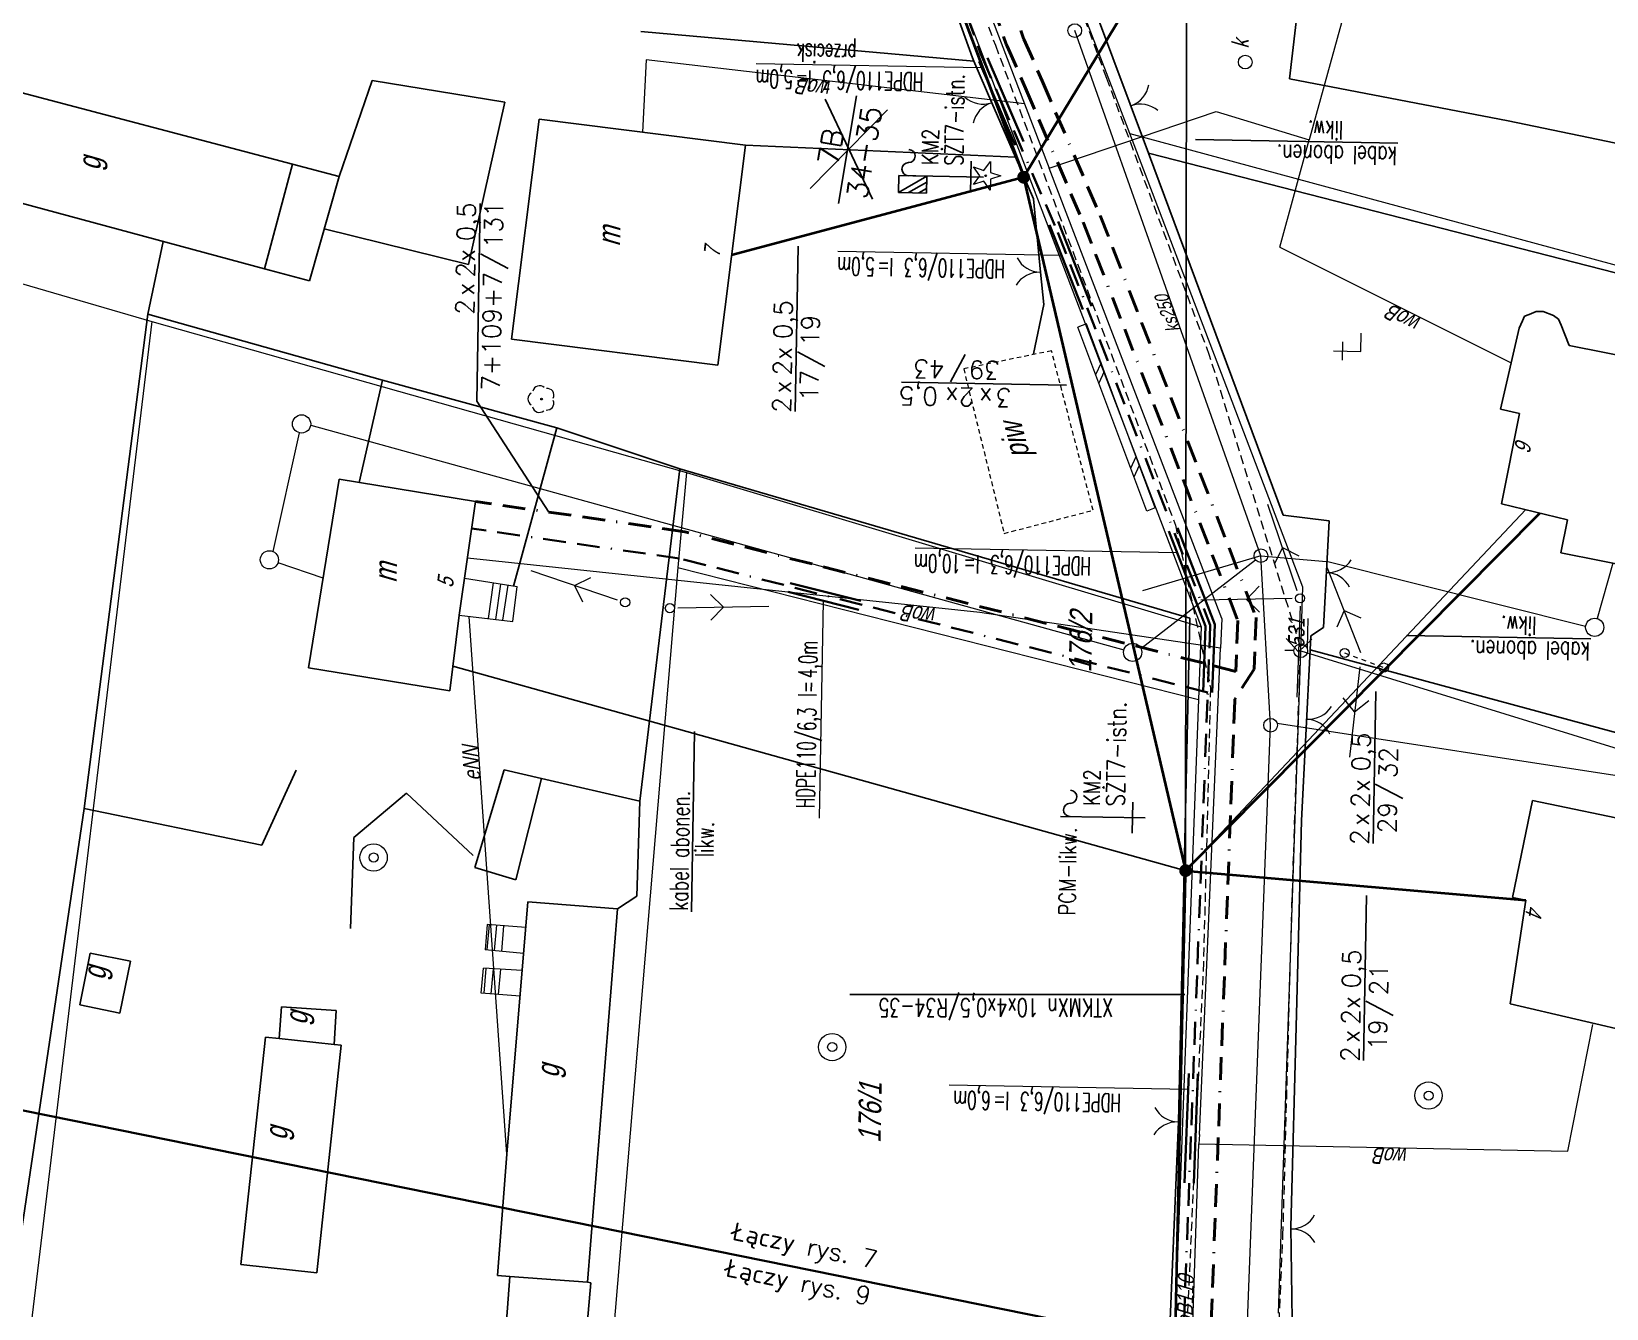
# Model space of a CAD drawing. Header units: millimetres. Extents: x 4848043 to 9699780, y 5827542 to 11659147.
# Drawn here: x 4849683.4 to 4849856.3, y 5829706.9 to 5829847.1 of the extents above; entities that cross this region are included whole.
import ezdxf
from ezdxf.enums import TextEntityAlignment as Align
from ezdxf.lldxf.tags import DXFTag

# ---------------------------------------------------------------- set-up
doc = ezdxf.new("R2010")
doc.units = ezdxf.units.MM
doc.header["$MEASUREMENT"] = 0
for name, pattern in [('0', [0]), ('BORDER', [1.75, 0.5, -0.25, 0.5, -0.25, 0, -0.25]), ('KOU', [1.5, 1, -0.5]), ('MSZ', [1, 0.5, -0.5]), ('SCH', [0]), ('UPE', [0]), ('UPW', [0]), ('WSQ', [0.85, 0.5, -0.35])]:
    doc.linetypes.add(name, pattern=pattern)
doc.layers.get('0').update_dxf_attribs({"lineweight": 18})
for name, color, linetype, lineweight in [('EADTD_T_0', 7, '0', 18), ('EBTPO_L_6', 9, '0', 18), ('EBUOA_T_1', 251, '0', 25), ('EBUPP_L_3', 6, '0', 25), ('EDZPD_L_0', 251, '0', 18), ('EDZTD_T_0', 7, '0', 25), ('SDRPK_L_1', 7, 'KOU', 18), ('SDRPT_L_6', 251, '0', 18), ('SZAPM_T_0', 251, '0', 18), ('SZNPM_T_0', 251, '0', 18), ('SZOPO_T_0', 251, '0', 18), ('SZZPZ_T_0', 251, '0', 15), ('TEL kable doziemne proj.', 32, 'BORDER', 30), ('TEL rury', 6, 'Continuous', 30), ('TEL rury opis', 6, 'Continuous', 20), ('TES kable doziemne proj.', 4, 'BORDER', 40), ('TES kable napow. proj.', 241, 'LIN_NAPOW_PROJ', 35), ('UEEOO_T_0', 251, '0', 18), ('UEEPA_L_2', 251, 'MSZ', 18), ('UEEPA_T_2', 251, '0', 18), ('UEEPON_L_0', 14, 'UPE', 18), ('UKKOA_T_3', 251, '0', 18), ('UKKOO_T_2', 7, '0', 18), ('UKKPA_T_4', 251, '0', 18), ('UKKPOR_L_0', 36, '0', 18), ('UTTPA_T_2', 34, '0', 18), ('UWWOO_T_0', 251, '0', 18), ('UWWPA_T_0', 251, '0', 18), ('UWWPO_L_0', 162, 'UPW', 18), ('WUKPS_L_2', 251, '0', 18)]:
    doc.layers.add(name, color=color, linetype=linetype, lineweight=lineweight)
doc.layers.add('Kanaliza', color=36, linetype='DASHEDX2', lineweight=18, plot=False)
doc.layers.add('RYS layout', color=7, linetype='Continuous', lineweight=30, plot=False)
for name, color, linetype in [('NR-RYS @ 1', 7, 'Continuous'), ('SZOPO_L_0', 251, 'BGS'), ('TES kable napow. likw.', 9, 'LIN_NAPOW_LIKW'), ('TES opisy kabli abon.', 30, 'Continuous'), ('TES opisy kabli rozdz.', 30, 'Continuous'), ('TES opisy zakończeń', 30, 'Continuous'), ('TES rury', 6, 'Continuous'), ('TES zakończenia likwidowane', 9, 'Continuous')]:
    doc.layers.add(name, color=color, linetype=linetype)
doc.styles.add('ROMANS', font='simplex.shx')
doc.styles.add('SIMPLEX', font='simplex.shx', dxfattribs={"width": 0.8, "height": 1.5})
doc.styles.add('Simplex2', font='simplex.shx', dxfattribs={"width": 0.7})
doc.styles.get("Standard").update_dxf_attribs({"font": 'txt', "width": 0.8, "oblique": 15})
doc.linetypes.add('BGS', pattern='A,2.5,[133,ltypeshp.shx,S=0.2,R=0,X=0,Y=0],2.5', length=5)
tags = doc.linetypes.add('DASHEDX2', pattern=[38.1, 25.4, -12.7]).pattern_tags.tags
tags[6:7] = [DXFTag(74, 4), DXFTag(75, 0), DXFTag(340, '0'), DXFTag(46, 1.0), DXFTag(50, 0.0), DXFTag(44, 0.0), DXFTag(45, 0.0)]
tags[4:5] = [DXFTag(74, 4), DXFTag(75, 0), DXFTag(340, '0'), DXFTag(46, 1.0), DXFTag(50, 0.0), DXFTag(44, 0.0), DXFTag(45, 0.0)]
doc.linetypes.add('LIN_NAPOW_LIKW', pattern='A,0.0001,[131,ltypeshp.shx,S=0.1,R=20,X=0.34023,Y=-0.12817],-0.1,[131,ltypeshp.shx,S=0.1,R=200,X=0.35977,Y=0.12817],-0.3,[135,l_napow.shx,S=0.1,R=0,X=-0.4,Y=0],-0.2,[135,l_napow.shx,S=0.1,R=180,X=0.2,Y=0],-0.2', length=0.8001)
doc.linetypes.add('LIN_NAPOW_PROJ', pattern='A,0.0001,-0.4,[136,l_napow.shx,S=0.1,R=0,X=-0.4,Y=0],-0.2,[137,l_napow.shx,S=0.1,R=0,X=-0.2,Y=0],-0.2', length=0.8001)

# ---------------------------------------------------------------- blocks, each defined once
blk = doc.blocks.new('KRZ')
at = {"color": 0}
for p, q in [((-0.5, 1), (0.5, 1)), ((0, 1.5), (0, 0)), ((0, 0), (1, 0))]:
    blk.add_line(p, q, dxfattribs=at)
blk = doc.blocks.new('OSM')
at = {"color": 0}
blk.add_line((0, 0.375), (0, 0.875), dxfattribs=at)
blk.add_circle((0, 0), 0.375, dxfattribs=at)
blk = doc.blocks.new('BGB')
at = {"color": 0}
for centre, start, end in [((-1.5, 0.021), 0, 60.404), ((1.5, 0.021), 120, 180.404)]:
    blk.add_arc(centre, 1.5, start, end, dxfattribs=at)
blk = doc.blocks.new('DIG')
at = {"color": 0}
for p, q in [((-0.78225, -0.26495), (-0.3012, 0.09375)), ((-0.4937, 0.6621), (-0.0039, 0.31545)), ((-0.3012, 0.09375), (-0.4937, 0.6621)), ((-0.0039, 0.31545), (0.4771, 0.67415)), ((0.4771, 0.67415), (0.2988, 0.1012)), ((0.2988, 0.1012), (0.7886, -0.24545)), ((-0.18225, -0.2575), (-0.78225, -0.26495)), ((0.01025, -0.82585), (-0.18225, -0.2575)), ((0.1886, -0.2529), (0.01025, -0.82585)), ((0.7886, -0.24545), (0.1886, -0.2529))]:
    blk.add_line(p, q, dxfattribs=at)
blk.add_circle((0, 0), 0.045, dxfattribs=at)
blk = doc.blocks.new('DLI')
at = {"color": 0}
blk.add_circle((0, 0), 0.045, dxfattribs=at)
for centre, start, end in [((-0.357, 0.116), 102.488, 221.918), ((0, 0.375), 30.487, 149.918), ((0.357, 0.116), -41.514, 77.916), ((-0.22, -0.303), 174.489, 293.916), ((0.22, -0.303), -113.512, 5.915)]:
    blk.add_arc(centre, 0.375, start, end, dxfattribs=at)
blk = doc.blocks.new('SLS')
at = {"color": 0}
blk.add_circle((0, 0), 0.25, dxfattribs=at)
blk.add_circle((0, 0), 0.25, dxfattribs=at)
blk = doc.blocks.new('PNN')
at = {"color": 0}
for p, q in [((0.4395, 0.01539), (5.4395, 0.01539)), ((2.9395, 0.01539), (2.2324, 0.72249)), ((2.9395, 0.01539), (2.2324, -0.69171))]:
    blk.add_line(p, q, dxfattribs=at)
blk = doc.blocks.new('UKK')
at = {"color": 0}
blk.add_circle((0, 0), 0.375, dxfattribs=at)
blk = doc.blocks.new('STD')
at = {"color": 0}
for radius in [0.75, 0.25]:
    blk.add_circle((0, 0), radius, dxfattribs=at)
blk = doc.blocks.new('KB-IWP')
at = {"style": 'SIMPLEX'}
for p in [(-1.218, 0.25), (0.637, 0.25)]:
    blk.add_text('x', height=1, dxfattribs=at).set_placement(p, align=Align.RIGHT)
for tag, p in [('POJ-KAB', (-2.134, 0.25)), ('DL-KAB', (-0.618, -1.25))]:
    blk.add_attdef(tag, text='', height=1, dxfattribs=at).set_placement(p, align=Align.RIGHT)
for tag, p in [('KONS-KAB', (-0.519, 0.25)), ('SR-ZYL', (2.116, 0.25)), ('SEP', (-0.022, -1.25))]:
    blk.add_attdef(tag, text='', height=1, dxfattribs=at).set_placement(p, align=Align.CENTER)
at = {"style": 'SIMPLEX', "flags": 1}
blk.add_attdef('TYP-KAB', text='', height=0.5, dxfattribs=at).set_placement((-6.017, 0.25), align=Align.RIGHT)
blk.add_attdef('REJ-SZAF', (6.387, 0.25), '', height=0.5, dxfattribs=at)
at = {"style": 'SIMPLEX'}
blk.add_attdef('DL-MON', (0.697, -1.25), '', height=1, dxfattribs=at)
blk = doc.blocks.new('OB')
at = {"style": 'ROMANS', "width": 0.6}
blk.add_text('l=', height=2, dxfattribs=at).set_placement((9.86, 0.18))
for tag, p in [('OB_TYP', (8.68, 0.18)), ('OB_SW', (11.54, -2.76))]:
    blk.add_attdef(tag, text='', height=2, dxfattribs=at).set_placement(p, align=Align.RIGHT)
blk.add_attdef('OB_DL', (11.91, 0.18), '', height=2, dxfattribs=at)
blk = doc.blocks.new('KBR-ZP2')
blk.add_line((-4, 2), (4, 2))
at = {"style": 'SIMPLEX'}
for tag, p in [('REJ-SZAF', (0, 2.5)), ('NR-ZAK', (0, 0))]:
    blk.add_attdef(tag, text='', height=1.5, dxfattribs=at).set_placement(p, align=Align.CENTER)

msp = doc.modelspace()

# ---------------------------------------------------------------- hatches: boundary and pattern name
at = {"layer": 'UTTPA_T_2', "linetype": 'LIN_NAPOW_LIKW'}
h = msp.add_hatch(color=140, dxfattribs=at)
h.paths.add_polyline_path([(4849791.66, 5829831.35, 0.215792), (4849791.7, 5829830.77), (4849792.32, 5829831.1), (4849792.68, 5829830.5, 0.170354), (4849792.98, 5829830.86, 1)])
h.paths.add_polyline_path([(4849792.32, 5829831.1), (4849791.7, 5829830.77, 0.427671), (4849792.68, 5829830.5)])
h = msp.add_hatch(color=140, dxfattribs=at)
h.paths.add_polyline_path([(4849791.77, 5829831.27, 0.215792), (4849791.8, 5829830.83), (4849792.28, 5829831.08), (4849792.56, 5829830.62, 0.170354), (4849792.78, 5829830.89, 1)])
h.paths.add_polyline_path([(4849792.28, 5829831.08), (4849791.8, 5829830.83, 0.427671), (4849792.56, 5829830.62)])
h = msp.add_hatch(color=140, dxfattribs=at)
h.paths.add_polyline_path([(4849809.44, 5829755.22, 0.215792), (4849809.48, 5829754.64), (4849810.1, 5829754.97), (4849810.46, 5829754.37, 0.170354), (4849810.76, 5829754.73, 1)])
h.paths.add_polyline_path([(4849810.1, 5829754.97), (4849809.48, 5829754.64, 0.427671), (4849810.46, 5829754.37)])
h = msp.add_hatch(color=140, dxfattribs=at)
h.paths.add_polyline_path([(4849809.56, 5829755.14, 0.215792), (4849809.59, 5829754.7), (4849810.06, 5829754.95), (4849810.34, 5829754.49, 0.170354), (4849810.57, 5829754.76, 1)])
h.paths.add_polyline_path([(4849810.06, 5829754.95), (4849809.59, 5829754.7, 0.427671), (4849810.34, 5829754.49)])

# ---------------------------------------------------------------- linework, layer by layer
at = {"layer": 'EBTPO_L_6', "linetype": 'SCH'}
for p, q in [((4849730.94, 5829787.07), (4849736.73, 5829786.15)), ((4849734.11, 5829786.58), (4849733.54, 5829782.65)), ((4849734.91, 5829786.44), (4849734.34, 5829782.55)), ((4849735.69, 5829786.33), (4849735.12, 5829782.46)), ((4849736.26, 5829782.32), (4849736.73, 5829786.15)), ((4849730.37, 5829783.02), (4849736.26, 5829782.32)), ((4849733.44, 5829749.06), (4849733.22, 5829746.29)), ((4849737.68, 5829748.71), (4849733.44, 5829749.06)), ((4849733.45, 5829746.26), (4849733.68, 5829749.04)), ((4849734.25, 5829746.19), (4849734.48, 5829748.98)), ((4849735.05, 5829746.11), (4849735.28, 5829748.91)), ((4849737.43, 5829745.89), (4849733.22, 5829746.29)), ((4849732.79, 5829741.53), (4849733.02, 5829744.25)), ((4849737.28, 5829744.01), (4849733.02, 5829744.25)), ((4849733.28, 5829744.24), (4849733.05, 5829741.51)), ((4849734.08, 5829744.19), (4849733.85, 5829741.43)), ((4849734.88, 5829744.16), (4849734.65, 5829741.38)), ((4849737.04, 5829741.18), (4849732.79, 5829741.53))]:
    msp.add_line(p, q, dxfattribs=at)
at = {"layer": 'EBUPP_L_3', "linetype": '0'}
for p, q in [((4849673.45, 5829842.71), (4849712.07, 5829832.54)), ((4849739.14, 5829837.49), (4849736.09, 5829813.34)), ((4849761.8, 5829834.63), (4849739.14, 5829837.49)), ((4849758.75, 5829810.48), (4849761.8, 5829834.63)), ((4849708.99, 5829821.05), (4849712.07, 5829832.54)), ((4849717.19, 5829831.18), (4849712.07, 5829832.54)), ((4849670.58, 5829831.42), (4849708.99, 5829821.05)), ((4849713.92, 5829819.72), (4849717.19, 5829831.18)), ((4849713.92, 5829819.72), (4849708.99, 5829821.05)), ((4849848.58, 5829816.38), (4849847.82, 5829816.05)), ((4849849.36, 5829816.36), (4849848.58, 5829816.38)), ((4849850.5, 5829815.92), (4849849.36, 5829816.36)), ((4849846.71, 5829814.53), (4849844.65, 5829805.65)), ((4849847.07, 5829815.34), (4849846.71, 5829814.53)), ((4849847.3, 5829815.86), (4849847.07, 5829815.34)), ((4849847.82, 5829816.05), (4849847.3, 5829815.86)), ((4849851.05, 5829815.53), (4849850.5, 5829815.92)), ((4849851.32, 5829814.85), (4849851.05, 5829815.53)), ((4849851.72, 5829813.82), (4849851.32, 5829814.85)), ((4849736.09, 5829813.34), (4849758.75, 5829810.48)), ((4849852.2, 5829812.63), (4849851.72, 5829813.82)), ((4849869.96, 5829809.09), (4849852.2, 5829812.63)), ((4849844.65, 5829805.65), (4849846.74, 5829805.17)), ((4849846.74, 5829805.17), (4849844.79, 5829795.26)), ((4849717.17, 5829797.94), (4849713.82, 5829777.22)), ((4849732.17, 5829795.51), (4849717.17, 5829797.94)), ((4849730.37, 5829783.02), (4849732.17, 5829795.51)), ((4849844.79, 5829795.26), (4849852.02, 5829793.49)), ((4849852.02, 5829793.49), (4849851.29, 5829789.86)), ((4849851.29, 5829789.86), (4849865.54, 5829787.03)), ((4849729.34, 5829774.7), (4849730.37, 5829783.02)), ((4849713.82, 5829777.22), (4849729.34, 5829774.7)), ((4849848.19, 5829762.66), (4849845.98, 5829752.03)), ((4849870.92, 5829757.91), (4849848.19, 5829762.66)), ((4849737.91, 5829751.56), (4849735.6, 5829723.84)), ((4849747.74, 5829750.77), (4849737.91, 5829751.56)), ((4849744.43, 5829709.78), (4849747.74, 5829750.77)), ((4849847.45, 5829751.73), (4849845.73, 5829740.36)), ((4849845.98, 5829752.03), (4849847.45, 5829751.73)), ((4849688.72, 5829740.22), (4849689.86, 5829745.92)), ((4849689.86, 5829745.92), (4849694.27, 5829745.04)), ((4849693.12, 5829739.34), (4849694.27, 5829745.04)), ((4849688.72, 5829740.22), (4849693.12, 5829739.34)), ((4849845.73, 5829740.36), (4849867.22, 5829735.29)), ((4849710.84, 5829740.02), (4849710.6, 5829736.53)), ((4849716.87, 5829739.62), (4849710.84, 5829740.02)), ((4849716.63, 5829735.88), (4849716.87, 5829739.62)), ((4849709.1, 5829736.69), (4849706.41, 5829711.72)), ((4849709.1, 5829736.69), (4849710.6, 5829736.53)), ((4849716.63, 5829735.88), (4849710.6, 5829736.53)), ((4849714.72, 5829710.83), (4849717.41, 5829735.81)), ((4849717.41, 5829735.81), (4849716.63, 5829735.88)), ((4849735.6, 5829723.84), (4849734.56, 5829710.52)), ((4849706.41, 5829711.72), (4849714.72, 5829710.83)), ((4849734.56, 5829710.52), (4849735.94, 5829710.41)), ((4849735.94, 5829710.41), (4849734.94, 5829697.23)), ((4849744.43, 5829709.78), (4849735.94, 5829710.41)), ((4849743.65, 5829696.37), (4849744.8, 5829709.73)), ((4849744.8, 5829709.73), (4849744.43, 5829709.78))]:
    msp.add_line(p, q, dxfattribs=at)
at = {"layer": 'EDZPD_L_0', "linetype": '0'}
for p, q in [((4849803.97, 5829835.9), (4849794.6, 5829860.37)), ((4849783.31, 5829856.31), (4849811.8, 5829781.75)), ((4849803.97, 5829835.9), (4849911.41, 5829806.82)), ((4849814.32, 5829808.79), (4849803.97, 5829835.9)), ((4849666.31, 5829824.09), (4849696.64, 5829815.27)), ((4849696.64, 5829815.27), (4849668.34, 5829580.38)), ((4849696.64, 5829815.27), (4849755.31, 5829798.68)), ((4849822.98, 5829786.11), (4849814.32, 5829808.79)), ((4849755.31, 5829798.68), (4849754.35, 5829788.25)), ((4849755.31, 5829798.68), (4849811.8, 5829781.75)), ((4849754.35, 5829788.25), (4849745.48, 5829682.68)), ((4849754.35, 5829788.25), (4849811.5, 5829773.77)), ((4849822.74, 5829779.11), (4849822.98, 5829786.11)), ((4849811.8, 5829781.75), (4849811.5, 5829773.77)), ((4849820.28, 5829706.39), (4849822.74, 5829779.11)), ((4849822.74, 5829779.11), (4849905.61, 5829753.53)), ((4849811.5, 5829773.77), (4849807.37, 5829664.47))]:
    msp.add_line(p, q, dxfattribs=at)
at = {"layer": 'Kanaliza', "ltscale": 0.1}
for p, q in [((4849709.94, 5829790.01), (4849712.85, 5829803.04)), ((4849714.06, 5829803.9), (4849803.32, 5829779.2)), ((4849715.42, 5829787.1), (4849710.48, 5829788.77)), ((4849805.2, 5829779.36), (4849817.77, 5829789.09)), ((4849854.01, 5829781.77), (4849825.55, 5829788.92)), ((4849857.01, 5829788.73), (4849855.28, 5829782.64)), ((4849820.14, 5829771.16), (4849864.63, 5829764.3))]:
    msp.add_line(p, q, dxfattribs=at)
for centre in [(4849713.06, 5829804.02), (4849709.53, 5829789.1), (4849855.01, 5829781.68), (4849804.29, 5829778.94)]:
    msp.add_circle(centre, 1, dxfattribs=at)
at = {"layer": 'RYS layout'}
msp.add_lwpolyline([(4849812.06, 5829411.56), (4849214.23, 5829532.82), (4849270.89, 5829812.13), (4849868.72, 5829690.87)], close=True, dxfattribs=at)
at = {"layer": 'SDRPK_L_1', "linetype": 'KOU'}
for p, q in [((4849780.57, 5829868.68), (4849789.22, 5829845.6)), ((4849801.45, 5829841.96), (4849792.92, 5829864.98)), ((4849789.22, 5829845.6), (4849796.13, 5829827.2)), ((4849812.73, 5829811.54), (4849801.45, 5829841.96)), ((4849796.13, 5829827.2), (4849808.98, 5829792.92)), ((4849822.72, 5829779.55), (4849812.73, 5829811.54)), ((4849808.98, 5829792.92), (4849812.84, 5829775.03)), ((4849821.77, 5829751.03), (4849822.72, 5829779.55)), ((4849812.84, 5829775.03), (4849812.06, 5829744.88)), ((4849820.79, 5829714.9), (4849821.77, 5829751.03)), ((4849812.06, 5829744.88), (4849809.98, 5829699.05)), ((4849818.04, 5829653), (4849820.79, 5829714.9))]:
    msp.add_line(p, q, dxfattribs=at)
at = {"layer": 'SDRPT_L_6', "linetype": '0'}
for p, q in [((4849799.21, 5829815), (4849798.27, 5829814.66)), ((4849805.83, 5829794.44), (4849798.27, 5829814.66)), ((4849806.77, 5829794.8), (4849799.21, 5829815)), ((4849800.82, 5829810.71), (4849800.21, 5829809.42)), ((4849801.16, 5829809.78), (4849800.58, 5829808.49)), ((4849804.65, 5829800.42), (4849804.07, 5829799.13)), ((4849805.02, 5829799.47), (4849804.43, 5829798.18)), ((4849806.77, 5829794.8), (4849805.83, 5829794.44))]:
    msp.add_line(p, q, dxfattribs=at)
at = {"layer": 'SZOPO_L_0', "linetype": 'BGS'}
for p, q in [((4849786.71, 5829844.21), (4849779.09, 5829865.37)), ((4849800.11, 5829849.59), (4849806.01, 5829833.76)), ((4849822.49, 5829850.37), (4849821.5, 5829841.9)), ((4849786.87, 5829843.86), (4849750.32, 5829847.1)), ((4849786.71, 5829844.21), (4849786.87, 5829843.86)), ((4849788.84, 5829839.29), (4849786.87, 5829843.86)), ((4849720.82, 5829841.74), (4849717.19, 5829831.18)), ((4849735.38, 5829839.36), (4849720.82, 5829841.74)), ((4849821.5, 5829841.9), (4849845.5, 5829837.3)), ((4849731.4, 5829821.51), (4849735.38, 5829839.36)), ((4849788.84, 5829839.29), (4849791.42, 5829833.32)), ((4849845.5, 5829837.3), (4849880.25, 5829830.07)), ((4849791.42, 5829833.32), (4849761.8, 5829834.63)), ((4849806.01, 5829833.76), (4849879.09, 5829815.01)), ((4849820.82, 5829794.01), (4849806.01, 5829833.76)), ((4849793.42, 5829828.72), (4849791.42, 5829833.32)), ((4849794.19, 5829820.67), (4849793.42, 5829828.72)), ((4849715.55, 5829825.45), (4849731.4, 5829821.51)), ((4849696.18, 5829816.08), (4849697.86, 5829824.05)), ((4849794.53, 5829817.12), (4849794.19, 5829820.67)), ((4849793.41, 5829811.72), (4849794.53, 5829817.12)), ((4849696.18, 5829816.08), (4849689.19, 5829761.79)), ((4849721.95, 5829808.82), (4849696.18, 5829816.08)), ((4849719.39, 5829797.58), (4849721.95, 5829808.82)), ((4849721.95, 5829808.82), (4849741.08, 5829803.59)), ((4849741.08, 5829803.59), (4849736.33, 5829786.22)), ((4849741.08, 5829803.59), (4849754.6, 5829799.09)), ((4849754.6, 5829799.09), (4849750.21, 5829762.6)), ((4849810.56, 5829782.69), (4849754.6, 5829799.09)), ((4849820.82, 5829794.01), (4849825.85, 5829793.38)), ((4849825.85, 5829793.38), (4849825.22, 5829781.67)), ((4849809.31, 5829727.38), (4849810.56, 5829782.69)), ((4849825.22, 5829781.67), (4849823.85, 5829780.75)), ((4849823.85, 5829780.75), (4849823.76, 5829779.21)), ((4849822.82, 5829760.49), (4849823.76, 5829779.21)), ((4849877.29, 5829764.7), (4849823.76, 5829779.21)), ((4849708.7, 5829757.78), (4849712.48, 5829766.02)), ((4849735.31, 5829766.03), (4849732.08, 5829755.31)), ((4849735.31, 5829766.03), (4849739.41, 5829765.1)), ((4849736.59, 5829753.95), (4849739.41, 5829765.1)), ((4849750.21, 5829762.6), (4849739.41, 5829765.1)), ((4849724.58, 5829763.46), (4849718.81, 5829758.62)), ((4849731.9, 5829756.65), (4849724.58, 5829763.46)), ((4849689.19, 5829761.79), (4849681.84, 5829712.2)), ((4849689.19, 5829761.79), (4849708.7, 5829757.78)), ((4849750.21, 5829762.6), (4849749.88, 5829752.15)), ((4849822.26, 5829739.23), (4849822.82, 5829760.49)), ((4849718.81, 5829758.62), (4849718.45, 5829748.63)), ((4849732.08, 5829755.31), (4849736.59, 5829753.95)), ((4849749.88, 5829752.15), (4849747.74, 5829750.77)), ((4849821.65, 5829715.86), (4849822.26, 5829739.23)), ((4849806.74, 5829666.08), (4849809.31, 5829727.38)), ((4849821.89, 5829699.14), (4849821.65, 5829715.86))]:
    msp.add_line(p, q, dxfattribs=at)
at = {"layer": 'TEL kable doziemne proj.', "ltscale": 5}
for p, q in [((4849754.54, 5829789.24), (4849731.74, 5829792.53)), ((4849812.53, 5829774.54), (4849754.54, 5829789.24))]:
    msp.add_line(p, q, dxfattribs=at)
msp.add_lwpolyline([(4849758.82, 5830105.86), (4849761.98, 5830070.02), (4849762.74, 5830031.92), (4849760.55, 5829991.36), (4849759.85, 5829948.54), (4849759.65, 5829936.04), (4849762.24, 5829916.53), (4849763.8, 5829910.92), (4849766.2, 5829902.76), (4849773.98, 5829882.44), (4849780.03, 5829865.7), (4849787.64, 5829844.58), (4849787.78, 5829844.27), (4849789.76, 5829839.68), (4849796.09, 5829825.02), (4849812.81, 5829781.91), (4849812.5, 5829773.73), (4849808.37, 5829664.43), (4849807.21, 5829633.88), (4849805.61, 5829599.46), (4849803.41, 5829552), (4849814.43, 5829548.99)], dxfattribs=at)
at = {"layer": 'TEL rury'}
for p, q in [((4849788.35, 5829844.21), (4849792.31, 5829835.03)), ((4849787.43, 5829843.81), (4849791.4, 5829834.63)), ((4849798.82, 5829816.58), (4849795.17, 5829825.89)), ((4849799.76, 5829816.95), (4849796.1, 5829826.25)), ((4849812.3, 5829781.83), (4849808.26, 5829792.25)), ((4849813.31, 5829782), (4849809.2, 5829792.61)), ((4849766.46, 5829785.57), (4849774.22, 5829783.61)), ((4849766.71, 5829786.54), (4849774.46, 5829784.58)), ((4849812.03, 5829774.56), (4849812.3, 5829781.83)), ((4849813.03, 5829774.52), (4849813.31, 5829782)), ((4849809.99, 5829720.71), (4849810.45, 5829732.7)), ((4849810.99, 5829720.67), (4849811.45, 5829732.67))]:
    msp.add_line(p, q, dxfattribs=at)
at = {"layer": 'TEL rury opis'}
for p, q in [((4849787.74, 5829843.1), (4849762.97, 5829843.54)), ((4849796.49, 5829822.52), (4849771.93, 5829822.96)), ((4849809.19, 5829789.85), (4849780.4, 5829790.37)), ((4849769.91, 5829760.72), (4849770.34, 5829784.59)), ((4849810.38, 5829730.95), (4849784.14, 5829731.42))]:
    msp.add_line(p, q, dxfattribs=at)
at = {"layer": 'TES kable doziemne proj.', "ltscale": 5}
for points in [[(4849767.15, 5829898.3), (4849776.07, 5829885.38), (4849776.79, 5829883.49), (4849782.85, 5829866.72), (4849790.42, 5829845.71), (4849790.53, 5829845.48), (4849792.52, 5829840.87), (4849798.86, 5829826.16), (4849815.83, 5829782.42), (4849815.62, 5829776.85), (4849755.13, 5829792.18), (4849732.17, 5829795.5)], [(4849774.84, 5829893.19), (4849774.84, 5829893.19), (4849778.67, 5829884.19), (4849784.73, 5829867.4), (4849792.28, 5829846.45), (4849792.36, 5829846.28), (4849794.35, 5829841.67), (4849800.72, 5829826.91), (4849817.84, 5829782.76), (4849817.63, 5829777.1)], [(4849817.63, 5829777.1), (4849815.5, 5829773.79), (4849815.5, 5829773.62), (4849811.36, 5829664.32), (4849810.21, 5829633.75), (4849808.6, 5829599.32), (4849806.15, 5829546.22), (4849793.68, 5829548.4)]]:
    msp.add_lwpolyline(points, dxfattribs=at)
at = {"layer": 'TES kable napow. likw.', "ltscale": 4}
for p, q in [((4849792.14, 5829831.57), (4849767.05, 5829898.25)), ((4849809.99, 5829755.46), (4849792.43, 5829830.62))]:
    msp.add_line(p, q, dxfattribs=at)
at = {"layer": 'TES kable napow. likw.', "ltscale": 5}
for p, q in [((4849810.1, 5829754.97), (4849810.21, 5829853.55)), ((4849810.45, 5829755.34), (4849847.46, 5829794.61)), ((4849809.62, 5829755.11), (4849729.68, 5829777.41))]:
    msp.add_line(p, q, dxfattribs=at)
at = {"layer": 'TES kable napow. likw.', "ltscale": 4.5}
msp.add_line((4849808.32, 5829674.18), (4849810.09, 5829754.47), dxfattribs=at)
at = {"layer": 'TES kable napow. proj.', "ltscale": 5}
for p, q in [((4849767.05, 5829898.26), (4849792.2, 5829831.59)), ((4849792.58, 5829831.53), (4849806.48, 5829854.51)), ((4849791.84, 5829830.98), (4849760.27, 5829822.55)), ((4849792.43, 5829830.62), (4849809.99, 5829755.46)), ((4849810.1, 5829754.97), (4849849, 5829794.23)), ((4849808.32, 5829674.18), (4849810.09, 5829754.47)), ((4849810.6, 5829754.93), (4849847.45, 5829751.73))]:
    msp.add_line(p, q, dxfattribs=at)
at = {"layer": 'TES opisy kabli rozdz.'}
for p, q in [((4849732.68, 5829828.23), (4849732.3, 5829806.51)), ((4849767.57, 5829823.52), (4849767.24, 5829805.4)), ((4849778.91, 5829808.6), (4849797.04, 5829808.27)), ((4849740.19, 5829794.34), (4849732.3, 5829806.51)), ((4849830.98, 5829774.64), (4849830.68, 5829757.95)), ((4849829.96, 5829752.25), (4849829.64, 5829734.13))]:
    msp.add_line(p, q, dxfattribs=at)
at = {"layer": 'TES opisy zakończeń'}
for p, q in [((4849770.52, 5829839.66), (4849775.74, 5829828.7)), ((4849768.89, 5829829.85), (4849777.38, 5829838.52))]:
    msp.add_line(p, q, dxfattribs=at)
at = {"layer": 'TES rury', "linetype": 'Continuous'}
for p, q in [((4849811.18, 5829835.24), (4849833.39, 5829834.84)), ((4849786.56, 5829832.85), (4849786.5, 5829829.43)), ((4849778.63, 5829831.29), (4849787.93, 5829831.12)), ((4849834.36, 5829780.8), (4849854.59, 5829780.43)), ((4849756.2, 5829770.23), (4849755.85, 5829750.46)), ((4849796.37, 5829760.93), (4849805.67, 5829760.77)), ((4849804.3, 5829762.5), (4849804.24, 5829759.08)), ((4849773.24, 5829741.38), (4849810.01, 5829741.38))]:
    msp.add_line(p, q, dxfattribs=at)
for centre, start, end in [((4849779.7, 5829833.43), 268.9772, 88.9772), ((4849779.68, 5829831.99), 88.9772, 268.9772), ((4849797.44, 5829763.08), 268.9772, 88.9772), ((4849797.42, 5829761.64), 88.9772, 268.9772)]:
    msp.add_arc(centre, 0.721, start, end, dxfattribs=at)
at = {"layer": 'TES zakończenia likwidowane', "extrusion": (0, 0, -1)}
for p, q in [((4849781.7, 5829831.23), (4849778.6, 5829829.43)), ((4849781.69, 5829830.56), (4849779.7, 5829829.41)), ((4849781.67, 5829829.88), (4849780.82, 5829829.39))]:
    msp.add_line(p, q, dxfattribs=at)
msp.add_lwpolyline([(-4849781.67, 5829829.37), (-4849781.7, 5829831.23), (-4849778.63, 5829831.29), (-4849778.6, 5829829.43)], close=True, dxfattribs=at)
at = {"layer": 'UEEPA_L_2', "linetype": 'MSZ'}
msp.add_line((4849827.55, 5829778.87), (4849831.86, 5829777.27), dxfattribs=at)
at = {"layer": 'UEEPON_L_0', "linetype": 'UPE'}
msp.add_line((4849735.6, 5829723.84), (4849731.47, 5829782.88), dxfattribs=at)
at = {"layer": 'UKKPOR_L_0', "linetype": '0'}
for p, q in [((4849818.36, 5829789.55), (4849797.93, 5829847.21)), ((4849818.36, 5829789.55), (4849805.37, 5829785.7)), ((4849819.43, 5829770.93), (4849818.36, 5829789.55)), ((4849818.36, 5829789.55), (4849825.55, 5829788.92)), ((4849816.83, 5829703.55), (4849819.43, 5829770.93))]:
    msp.add_line(p, q, dxfattribs=at)
at = {"layer": 'UWWPO_L_0', "linetype": 'UPW'}
for p, q in [((4849781.85, 5829866.76), (4849792.42, 5829839.18)), ((4849829.5, 5829856.38), (4849823.66, 5829835.21)), ((4849750.9, 5829844.01), (4849750.48, 5829836.07)), ((4849792.42, 5829839.18), (4849750.9, 5829844.01)), ((4849792.42, 5829839.18), (4849795.14, 5829832.09)), ((4849795.14, 5829832.09), (4849813.45, 5829838.33)), ((4849813.45, 5829838.33), (4849823.66, 5829835.21)), ((4849820.43, 5829823.42), (4849823.66, 5829835.21)), ((4849801.92, 5829814.35), (4849795.14, 5829832.09)), ((4849820.43, 5829823.42), (4849845.82, 5829810.73)), ((4849814.06, 5829782.67), (4849801.92, 5829814.35)), ((4849787.51, 5829783.32), (4849731.26, 5829789.27)), ((4849813.92, 5829779.41), (4849787.51, 5829783.32)), ((4849814.06, 5829782.67), (4849813.92, 5829779.41)), ((4849811.61, 5829726), (4849813.92, 5829779.41)), ((4849852.04, 5829724.16), (4849854.81, 5829738.07)), ((4849809.72, 5829669.81), (4849811.57, 5829724.98)), ((4849811.61, 5829726), (4849811.57, 5829724.98)), ((4849811.57, 5829724.98), (4849852.04, 5829724.16))]:
    msp.add_line(p, q, dxfattribs=at)
at = {"layer": 'WUKPS_L_2', "linetype": 'WSQ'}
for p, q in [((4849795.38, 5829812.05), (4849785.74, 5829810.06)), ((4849799.95, 5829794.54), (4849795.38, 5829812.05)), ((4849785.74, 5829810.06), (4849790.18, 5829792)), ((4849790.18, 5829792), (4849799.95, 5829794.54))]:
    msp.add_line(p, q, dxfattribs=at)

# ---------------------------------------------------------------- block references
at = {"layer": 'SZAPM_T_0', "xscale": 2, "yscale": 2, "zscale": 2, "rotation": 88.97723720235952}
msp.add_blockref('KRZ', (4849829.34, 5829811.98), dxfattribs=at)
at = {"layer": 'SZNPM_T_0', "xscale": 2, "yscale": 2, "zscale": 2, "rotation": 88.97723720235952}
msp.add_blockref('OSM', (4849822.74, 5829779.11), dxfattribs=at)
at = {"layer": 'SZOPO_T_0'}
for p, xscale, yscale, zscale, rotation in [((4849788.84, 5829839.29), 2.000000000046715, 2.000000000046715, 2.000000000046715, 107.9872372029965), ((4849804.08, 5829838.94), 1.999999999759339, 1.999999999759339, 1.999999999759339, 289.6172372172032), ((4849794.19, 5829820.67), 1.999999999696674, 1.999999999696674, 1.999999999696674, 88.04723721550009), ((4849825.55, 5829787.72), 2.000000000145014, 2.000000000145014, 2.000000000145014, 266.9172371937674), ((4849823.38, 5829771.6), 1.999999999664911, 1.999999999664911, 1.999999999664911, 267.1272371983535), ((4849809.31, 5829727.38), 1.999999999696674, 1.999999999696674, 1.999999999696674, 88.04723721550009), ((4849821.64, 5829715.62), 2.00000000017827, 2.00000000017827, 2.00000000017827, 270.8672372071794)]:
    msp.add_blockref('BGB', p, dxfattribs=dict(at, xscale=xscale, yscale=yscale, zscale=zscale, rotation=rotation))
at = {"layer": 'SZZPZ_T_0', "xscale": 2, "yscale": 2, "zscale": 2, "rotation": 88.97723720235952}
for name, p in [('DIG', (4849788.16, 5829831.26)), ('DLI', (4849739.4, 5829806.74))]:
    msp.add_blockref(name, p, dxfattribs=at)
at = {"layer": 'TEL rury opis'}
for p, rotation, values in [((4849778.93, 5829842.81), 178.9772372023616, {'OB_TYP': 'HDPE110/6,3', 'OB_DL': '5,0m', 'OB_SW': 'przecisk'}), ((4849787.9, 5829822.23), 178.9772372023616, {'OB_TYP': 'HDPE110/6,3', 'OB_DL': '5,0m'}), ((4849797.35, 5829789.61), 178.9772372023616, {'OB_TYP': 'HDPE110/6,3', 'OB_DL': '10,0m'}), ((4849769.58, 5829764.18), 88.97723719852321, {'OB_TYP': 'HDPE110/6,3', 'OB_DL': '4,0m'}), ((4849800.63, 5829730.68), 178.9772372023616, {'OB_TYP': 'HDPE110/6,3', 'OB_DL': '6,0m'})]:
    msp.add_blockref('OB', p, dxfattribs=dict(at, rotation=rotation)).add_auto_attribs(values)
at = {"layer": 'TES opisy kabli abon.', "linetype": 'Continuous'}
for p, xscale, yscale, zscale, rotation, values in [((4849732.57, 5829821.95), 1.999999999460987, 1.999999999460987, 1.999999999460987, 88.97723715089289, {'POJ-KAB': '2', 'KONS-KAB': '2', 'DL-KAB': '7+109+7', 'DL-MON': '131', 'SR-ZYL': '0,5', 'SEP': '/'}), ((4849767.35, 5829811.2), 1.999999999546577, 1.999999999546577, 1.999999999546577, 88.97723720236162, {'POJ-KAB': '2', 'KONS-KAB': '2', 'DL-KAB': '17', 'DL-MON': '19', 'SR-ZYL': '0,5', 'SEP': '/'}), ((4849785.03, 5829808.49), 1.999999999546576, 1.999999999546576, 1.999999999546576, 178.977237195049, {'POJ-KAB': '3', 'KONS-KAB': '2', 'DL-KAB': '39', 'DL-MON': '43', 'SR-ZYL': '0,5', 'SEP': '/'}), ((4849830.79, 5829763.75), 1.999999999546576, 1.999999999546576, 1.999999999546576, 88.97723720236162, {'POJ-KAB': '2', 'KONS-KAB': '2', 'DL-KAB': '29', 'DL-MON': '32', 'SR-ZYL': '0,5', 'SEP': '/'}), ((4849829.74, 5829739.92), 1.999999999546577, 1.999999999546577, 1.999999999546577, 88.97723720236162, {'POJ-KAB': '2', 'KONS-KAB': '2', 'DL-KAB': '19', 'DL-MON': '21', 'SR-ZYL': '0,5', 'SEP': '/'})]:
    msp.add_blockref('KB-IWP', p, dxfattribs=dict(at, xscale=xscale, yscale=yscale, zscale=zscale, rotation=rotation)).add_auto_attribs(values)
at = {"layer": 'TES zakończenia likwidowane', "linetype": 'ByBlock', "xscale": 1.499999999878156, "yscale": 1.499999999878156, "zscale": 1.499999999878156, "rotation": 80.55093350322915}
msp.add_blockref('KBR-ZP2', (4849775.95, 5829833.64), dxfattribs=at).add_auto_attribs({'REJ-SZAF': '7B', 'NR-ZAK': '34-35'})
at = {"layer": 'UEEPA_T_2'}
for name, p, xscale, yscale, zscale, rotation in [('PNN', (4849822.66, 5829784.88), 1.9999999994896, 1.9999999994896, 1.9999999994896, 108.7672371996282), ('PNN', (4849748.58, 5829784.42), 2.000000000438438, 2.000000000438438, 2.000000000438438, 161.1472372005451), ('PNN', (4849829.7, 5829778.07), 1.999999999883315, 1.999999999883315, 1.999999999883315, 111.62723719269), ('PNN', (4849753.49, 5829783.79), 1.999999999827758, 1.999999999827758, 1.999999999827758, 0.907237195980314), ('PNN', (4849822.66, 5829784.88), 1.999999999827758, 1.999999999827758, 1.999999999827758, 180.9072371959804), ('SLS', (4849822.66, 5829784.88), 2, 2, 2, 88.97723720235952), ('SLS', (4849748.58, 5829784.42), 2, 2, 2, 88.97723720235952), ('SLS', (4849753.49, 5829783.79), 2, 2, 2, 88.97723720235952), ('PNN', (4849822.66, 5829784.88), 1.999999999696674, 1.999999999696674, 1.999999999696674, 268.0472372155001), ('SLS', (4849827.55, 5829778.87), 2, 2, 2, 88.97723720235952), ('PNN', (4849829.28, 5829778.24), 2.000000000412462, 2.000000000412462, 2.000000000412462, 263.577237203272), ('SLS', (4849831.86, 5829777.27), 2, 2, 2, 88.97723720235952)]:
    msp.add_blockref(name, p, dxfattribs=dict(at, xscale=xscale, yscale=yscale, zscale=zscale, rotation=rotation))
at = {"layer": 'UKKPA_T_4', "xscale": 2, "yscale": 2, "zscale": 2, "rotation": 88.97723720235952}
for p in [(4849797.93, 5829847.21), (4849816.65, 5829843.75), (4849818.36, 5829789.55), (4849819.43, 5829770.93)]:
    msp.add_blockref('UKK', p, dxfattribs=at)
at = {"layer": 'UTTPA_T_2', "xscale": 2.2, "yscale": 2.2, "zscale": 2, "rotation": 88.97723720235952}
for p in [(4849792.32, 5829831.1), (4849810.1, 5829754.97)]:
    msp.add_blockref('SLS', p, dxfattribs=at)
at = {"layer": 'UWWPA_T_0', "xscale": 2, "yscale": 2, "zscale": 2, "rotation": 88.97723720235952}
for p in [(4849720.97, 5829756.41), (4849771.31, 5829735.6), (4849836.77, 5829730.27)]:
    msp.add_blockref('STD', p, dxfattribs=at)

# ---------------------------------------------------------------- texts
at = {"layer": 'EADTD_T_0', "char_height": 1.8, "attachment_point": 9, "line_spacing_factor": 0.82}
for s, insert, rotation in [('7', (4849759.06, 5829823.33), 82.8157), ('6', (4849846.16, 5829801.5), 258.8032), ('5', (4849729.83, 5829787.04), 82.8157), ('4', (4849847.38, 5829750.15), 261.301)]:
    msp.add_mtext(s, dxfattribs=dict(at, insert=insert, rotation=rotation))
at = {"layer": 'EBUOA_T_1', "char_height": 2.48, "attachment_point": 9, "line_spacing_factor": 0.82}
for s, insert, rotation in [('g', (4849691.78, 5829833.3), 88.9772), ('m', (4849748.06, 5829825.69), 88.9772), ('piw', (4849792.75, 5829804.59), 104.6393), ('m', (4849723.53, 5829788.76), 88.9772), ('g', (4849692.34, 5829744.41), 88.9772), ('g', (4849714.49, 5829739.48), 88.9772), ('g', (4849742.11, 5829733.66), 88.9772), ('g', (4849712.28, 5829726.82), 88.9772)]:
    msp.add_mtext(s, dxfattribs=dict(at, insert=insert, rotation=rotation))
at = {"layer": 'EDZTD_T_0', "char_height": 2.48, "attachment_point": 5, "rotation": 88.9772, "line_spacing_factor": 0.82}
for s, insert in [('176/2', (4849798.59, 5829780.06)), ('176/1', (4849775.46, 5829728.4))]:
    msp.add_mtext(s, dxfattribs=dict(at, insert=insert))
at = {"layer": 'NR-RYS @ 1', "color": 6, "style": 'ROMANS'}
for s, p in [('Łączy rys. 7', (4849768.24, 5829713.5)), ('Łączy rys. 9', (4849767.53, 5829709.49))]:
    msp.add_text(s, height=1.98, rotation=348.5339, dxfattribs=at).set_placement(p, align=Align.MIDDLE)
at = {"layer": 'SZNPM_T_0', "insert": (4849823.16, 5829779.45), "char_height": 1.8, "attachment_point": 7, "rotation": 88.9772, "line_spacing_factor": 0.82}
msp.add_mtext('{\\L531}\\P', dxfattribs=at)
at = {"layer": 'TES rury', "linetype": 'Continuous'}
for s, height, rotation, style, width, p in [('SŻT7-istn.', 2, 88.9772, 'ROMANS', 0.7, (4849785.66, 5829832.36)), ('likw.', 2, 178.9772, 'Simplex2', 0.7, (4849827.43, 5829837.25)), ('KM2', 1.8, 88.9772, 'ROMANS', 0.8, (4849782.93, 5829832.41)), ('kabel abonen.', 2, 178.9772, 'Simplex2', 0.7, (4849833.32, 5829834.44)), ('likw.', 2, 178.9772, 'Simplex2', 0.7, (4849848.63, 5829782.85)), ('kabel abonen.', 2, 178.9772, 'Simplex2', 0.7, (4849854.51, 5829780.03)), ('SŻT7-istn.', 2, 88.9772, 'ROMANS', 0.8, (4849803.4, 5829762.01)), ('KM2', 1.8, 88.9772, 'ROMANS', 0.8, (4849800.67, 5829762.06)), ('kabel abonen.', 2, 88.9772, 'Simplex2', 0.7, (4849755.45, 5829750.53)), ('likw.', 2, 88.9772, 'Simplex2', 0.7, (4849758.26, 5829756.42)), ('PCM-likw.', 1.8, 88.9772, 'ROMANS', 0.8, (4849797.97, 5829750.02)), ('XTKMXn 10x4x0,5/R34-35', 2, 180, 'Simplex2', 0.7, (4849802.13, 5829740.93))]:
    msp.add_text(s, height=height, rotation=rotation, dxfattribs=dict(at, style=style, width=width)).set_placement(p)
at = {"layer": 'UEEOO_T_0', "insert": (4849732.6, 5829766.8), "char_height": 1.8, "attachment_point": 8, "rotation": 93.9994, "line_spacing_factor": 0.82}
msp.add_mtext('eNN', dxfattribs=at)
at = {"layer": 'UKKOA_T_3', "insert": (4849817.01, 5829845.23), "char_height": 1.8, "attachment_point": 7, "rotation": 88.9772, "line_spacing_factor": 0.82}
msp.add_mtext('k', dxfattribs=at)
at = {"layer": 'UKKOO_T_2', "insert": (4849808.13, 5829818.38), "char_height": 1.5, "attachment_point": 9, "rotation": 109.518, "line_spacing_factor": 0.82}
msp.add_mtext('ks250', dxfattribs=at)
at = {"layer": 'UWWOO_T_0', "char_height": 1.8, "attachment_point": 8, "line_spacing_factor": 0.82}
for s, insert, rotation in [('woB', (4849769.47, 5829841.85), 173.3848), ('woB', (4849834.48, 5829816.39), 153.4186), ('woB', (4849781, 5829784), 173.9556), ('woB', (4849832.7, 5829724.57), 178.8297), ('woB110', (4849810.97, 5829707.03), 88.0664)]:
    msp.add_mtext(s, dxfattribs=dict(at, insert=insert, rotation=rotation))

doc.saveas('drawing.dxf')
